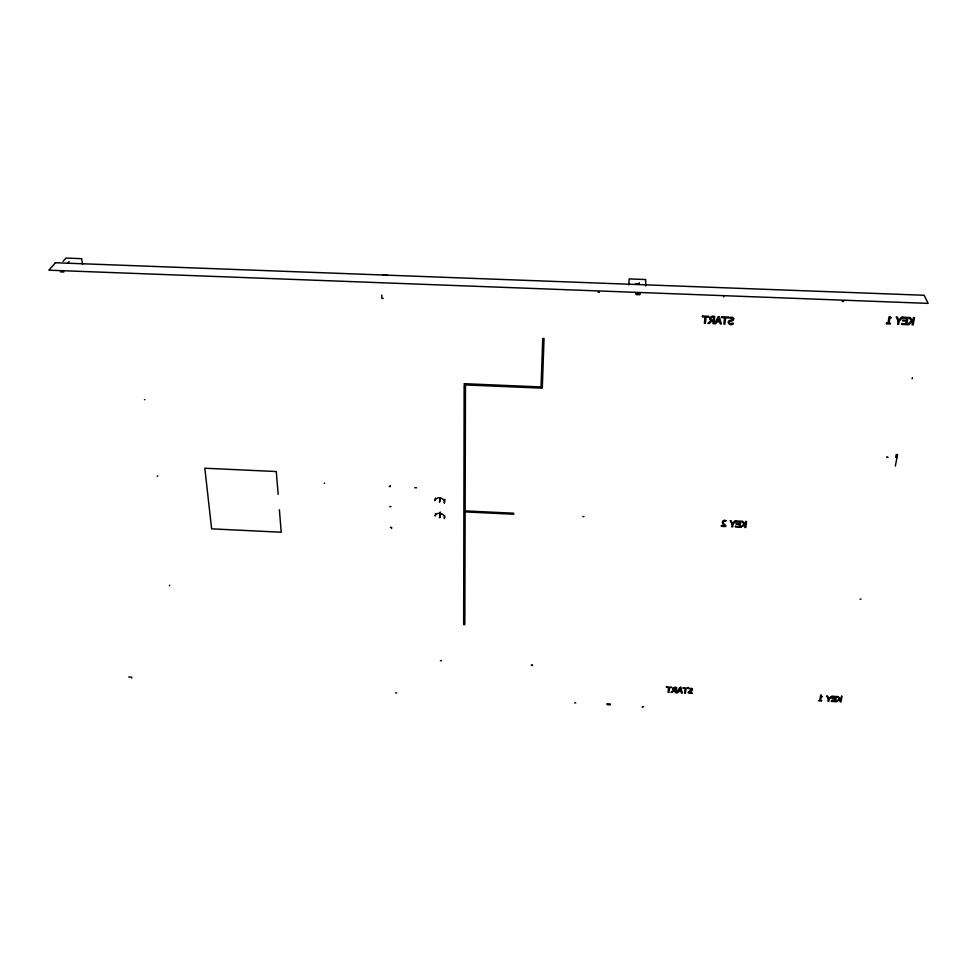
<?xml version="1.0" encoding="UTF-8"?>
<svg xmlns="http://www.w3.org/2000/svg" width="977" height="977" viewBox="0 0 977 977"><rect width="100%" height="100%" fill="white"/><g stroke="black" fill="none" stroke-linecap="round" stroke-linejoin="round"><path stroke-width="1.47" d="M463.648 623.644L464.148 384.877M464.832 623.705L465.479 384.938L542.284 388.162L544.042 338.543L542.736 338.494L541.038 386.929L464.148 383.692M860.029 599.194L861.042 599.035M531.305 664.922L532.477 665.606L532.502 664.983M628.773 284.795L629.176 278.909L645.675 279.532L645.687 285.956M639.263 282.756L639.178 284.014L635.575 283.88M642.353 707.482L642.439 706.603L643.635 706.676M723.578 296.947L723.725 295.665M688.235 688.235L685.939 688.724L685.439 693.243L684.547 693.194L685.048 688.675L682.886 687.942L688.235 688.235L688.162 687.319M440.004 498.001L439.516 502.166L440.639 498.172M440.883 513.548L439.613 517.639L440.261 512.033M440.163 517.395L439.296 517.163M444.828 515.978L444.364 518.555C445.695 513.328 436.78 511.056 435.083 516.015L435.583 513.45M444.999 499.381L444.291 503.192C445.646 497.879 436.597 495.547 434.899 500.603L435.388 498.075M841.942 696.796L840.977 701.938L840.073 701.889L840.135 699.483L836.068 701.669L839.548 698.995L837.191 696.54L838.278 696.601L840.599 699.117L841.734 695.868M895.323 466.09L897.558 454.549L896.239 454.488L895.665 457.48L896.984 457.541M912.152 378.844L912.384 377.623M584.002 516.625L582.817 516.564M67.596 263.314L69.098 261.58M63.065 261.36L65.96 258.075L81.665 258.661L82.544 264.449M389.75 506.636L390.959 506.55M382.532 275.172L387.686 275.367M60.366 271.875L63.847 272.009M598.009 292.208L599.402 292.257M636.21 293.65L639.874 293.784M842.162 301.441L843.566 301.49M383.216 298.437L381.873 298.388L381.775 295.066M389.102 486.509L390.348 486.57L390.312 485.508M414.798 487.706L416.605 487.792M465.137 510.898L513.694 513.206L513.67 514.22L465.137 511.911M390.373 527.397L391.606 527.446L391.63 528.447M463.635 624.596L464.832 624.657M440.419 660.635L441.567 660.696M680.688 687.82L679.601 687.759L676.805 692.766L677.733 692.815L678.49 691.423L681.03 691.557L681.482 693.023L682.373 693.072L680.615 686.904M821.315 695.648L820.619 695.612L819.788 700.24L818.506 700.704L821.779 700.888L820.656 700.289L821.278 696.845C824.344 696.857 820.424 696.516 821.12 694.72M128.708 677L131.626 677.171L131.761 678.038M395.551 692.864L396.686 692.937M574.647 702.829L575.758 702.903M278.152 494.362L276.296 471.537L204.816 468.227L211.63 528.838L281.217 532.233L279.398 509.725M324.279 483.493A22.312 11.529 -2.8 0 1 324.547 482.992M157.847 475.848A11.614 5.654 -7.1 0 1 157.15 476.3M169.485 585.736A13.19 3.676 -85.8 0 1 169.705 585.223M144.816 399.642A7.059 2.162 -88.5 0 1 144.523 399.63M733.703 318.771C734.167 321.983 728.915 320.102 729.172 322.874C730.063 325.292 734.118 321.299 733.214 324.01C729.77 326.77 725.276 320.859 730.625 320.285C735.913 318.319 728.415 318.441 728.879 317.415L732.323 317.232A2.54 2.272 -15.6 0 1 733.409 318.026L733.703 318.771M886.737 457.358L887.812 457.285L886.737 457.358M636.235 293.295L636.137 294.578L639.801 294.712L639.886 293.442L636.235 293.295M607.205 703.794L607.144 704.673L610.173 704.844L610.246 703.965L607.205 703.794M702.463 316.06L702.378 316.902L705.015 317L704.38 323.314L705.418 323.35L706.066 317.049L708.704 317.146L708.801 316.304L702.463 316.06M666.375 687.039L668.549 687.771L668.085 692.29L668.964 692.339L669.428 687.82L671.724 687.332L666.375 687.039M713.21 320.81L712.905 323.643L713.955 323.692L714.712 316.524C711.964 314.765 707.226 318.502 711 320.444L707.873 323.448L709.229 323.497L712.013 320.761L713.21 320.81M713.576 317.305L713.295 320.016C709.729 321.091 710.169 315.791 713.576 317.305M675.51 690.654L675.29 692.681L676.182 692.73L676.719 687.613C674.728 686.196 670.356 688.822 673.629 690.348L671.04 692.449L675.51 690.654M675.779 688.15L675.571 690.08C672.616 690.922 672.921 686.868 675.779 688.15M722.003 316.817L721.918 317.659L724.555 317.757L723.859 324.071L724.91 324.12L725.606 317.806L728.256 317.904L728.353 317.061L722.003 316.817M688.7 688.504C697.944 689.017 680.566 693.401 692.449 693.316C684.364 691.227 692.778 692.998 692.534 689.029A2.125 1.636 -1.8 0 0 691.594 688.431L688.7 688.504M721.417 525.638L721.331 526.322L725.777 526.542L725.887 525.699C721.124 522.072 723.847 521.205 726.326 520.753C721.966 518.347 720.806 524.356 724.958 525.809L721.417 525.638M732.115 524.16L731.785 526.823L732.738 526.872L733.055 524.295L735.925 520.973L734.863 520.924L732.665 523.489L731.101 520.741L730.088 520.692L732.115 524.16M735.534 526.285L735.449 526.994L739.955 527.214L740.725 521.205L736.206 520.985L736.108 521.694L739.674 521.865L739.467 523.513L736.145 523.354L736.06 524.075L739.369 524.234L739.088 526.456L735.534 526.285M745.146 525.052L744.84 527.446L745.793 527.495L746.587 521.474L745.622 521.437L745.256 524.197L742.654 521.291L741.482 521.242L744.132 524.063L740.542 527.238L745.146 525.052M886.542 323.118L886.408 323.851L890.303 323.998L890.438 323.265L888.985 323.216L889.852 318.368L891.427 317.757L889.962 316.682L889.119 316.658L887.959 323.167L886.542 323.118M828.325 698.946L827.91 701.217L828.801 701.266L829.204 699.068L832.013 696.259L828.862 698.372L827.519 696.015L826.566 695.954L828.325 698.946M898.168 321.091L897.594 324.291L898.657 324.327L899.219 321.238L902.687 317.195L901.502 317.146L898.852 320.273L897.326 316.988L896.202 316.951L898.168 321.091M831.439 700.802L831.329 701.413L835.53 701.645L836.483 696.503L832.27 696.271L832.16 696.882L835.482 697.065L835.213 698.47L832.123 698.299L832.013 698.909L835.103 699.08L834.749 700.985L831.439 700.802M901.82 323.595L901.661 324.437L906.656 324.633L908.012 317.403L902.992 317.207L902.833 318.062L906.778 318.221L906.412 320.2L902.736 320.065L902.577 320.92L906.253 321.054L905.752 323.741L901.82 323.595M912.616 321.958L912.066 324.84L913.141 324.889L914.509 317.647L913.434 317.61L912.811 320.945L910.149 317.488L908.842 317.44L911.553 320.798L907.303 324.657L908.683 324.718L912.237 321.47L912.616 321.958M716.727 321.787L715.799 323.753L714.7 323.717L718.119 316.658L719.402 316.707L721.282 323.973L720.232 323.937L719.731 321.909L716.727 321.787M718.681 317.659L717.106 320.993L719.524 321.079L718.681 317.659M680.09 688.492L678.807 690.849L680.847 690.971L680.09 688.492M55.481 262.752L48.85 270.189L928.15 303.383L924.095 295.262L55.481 262.752"/></g></svg>
